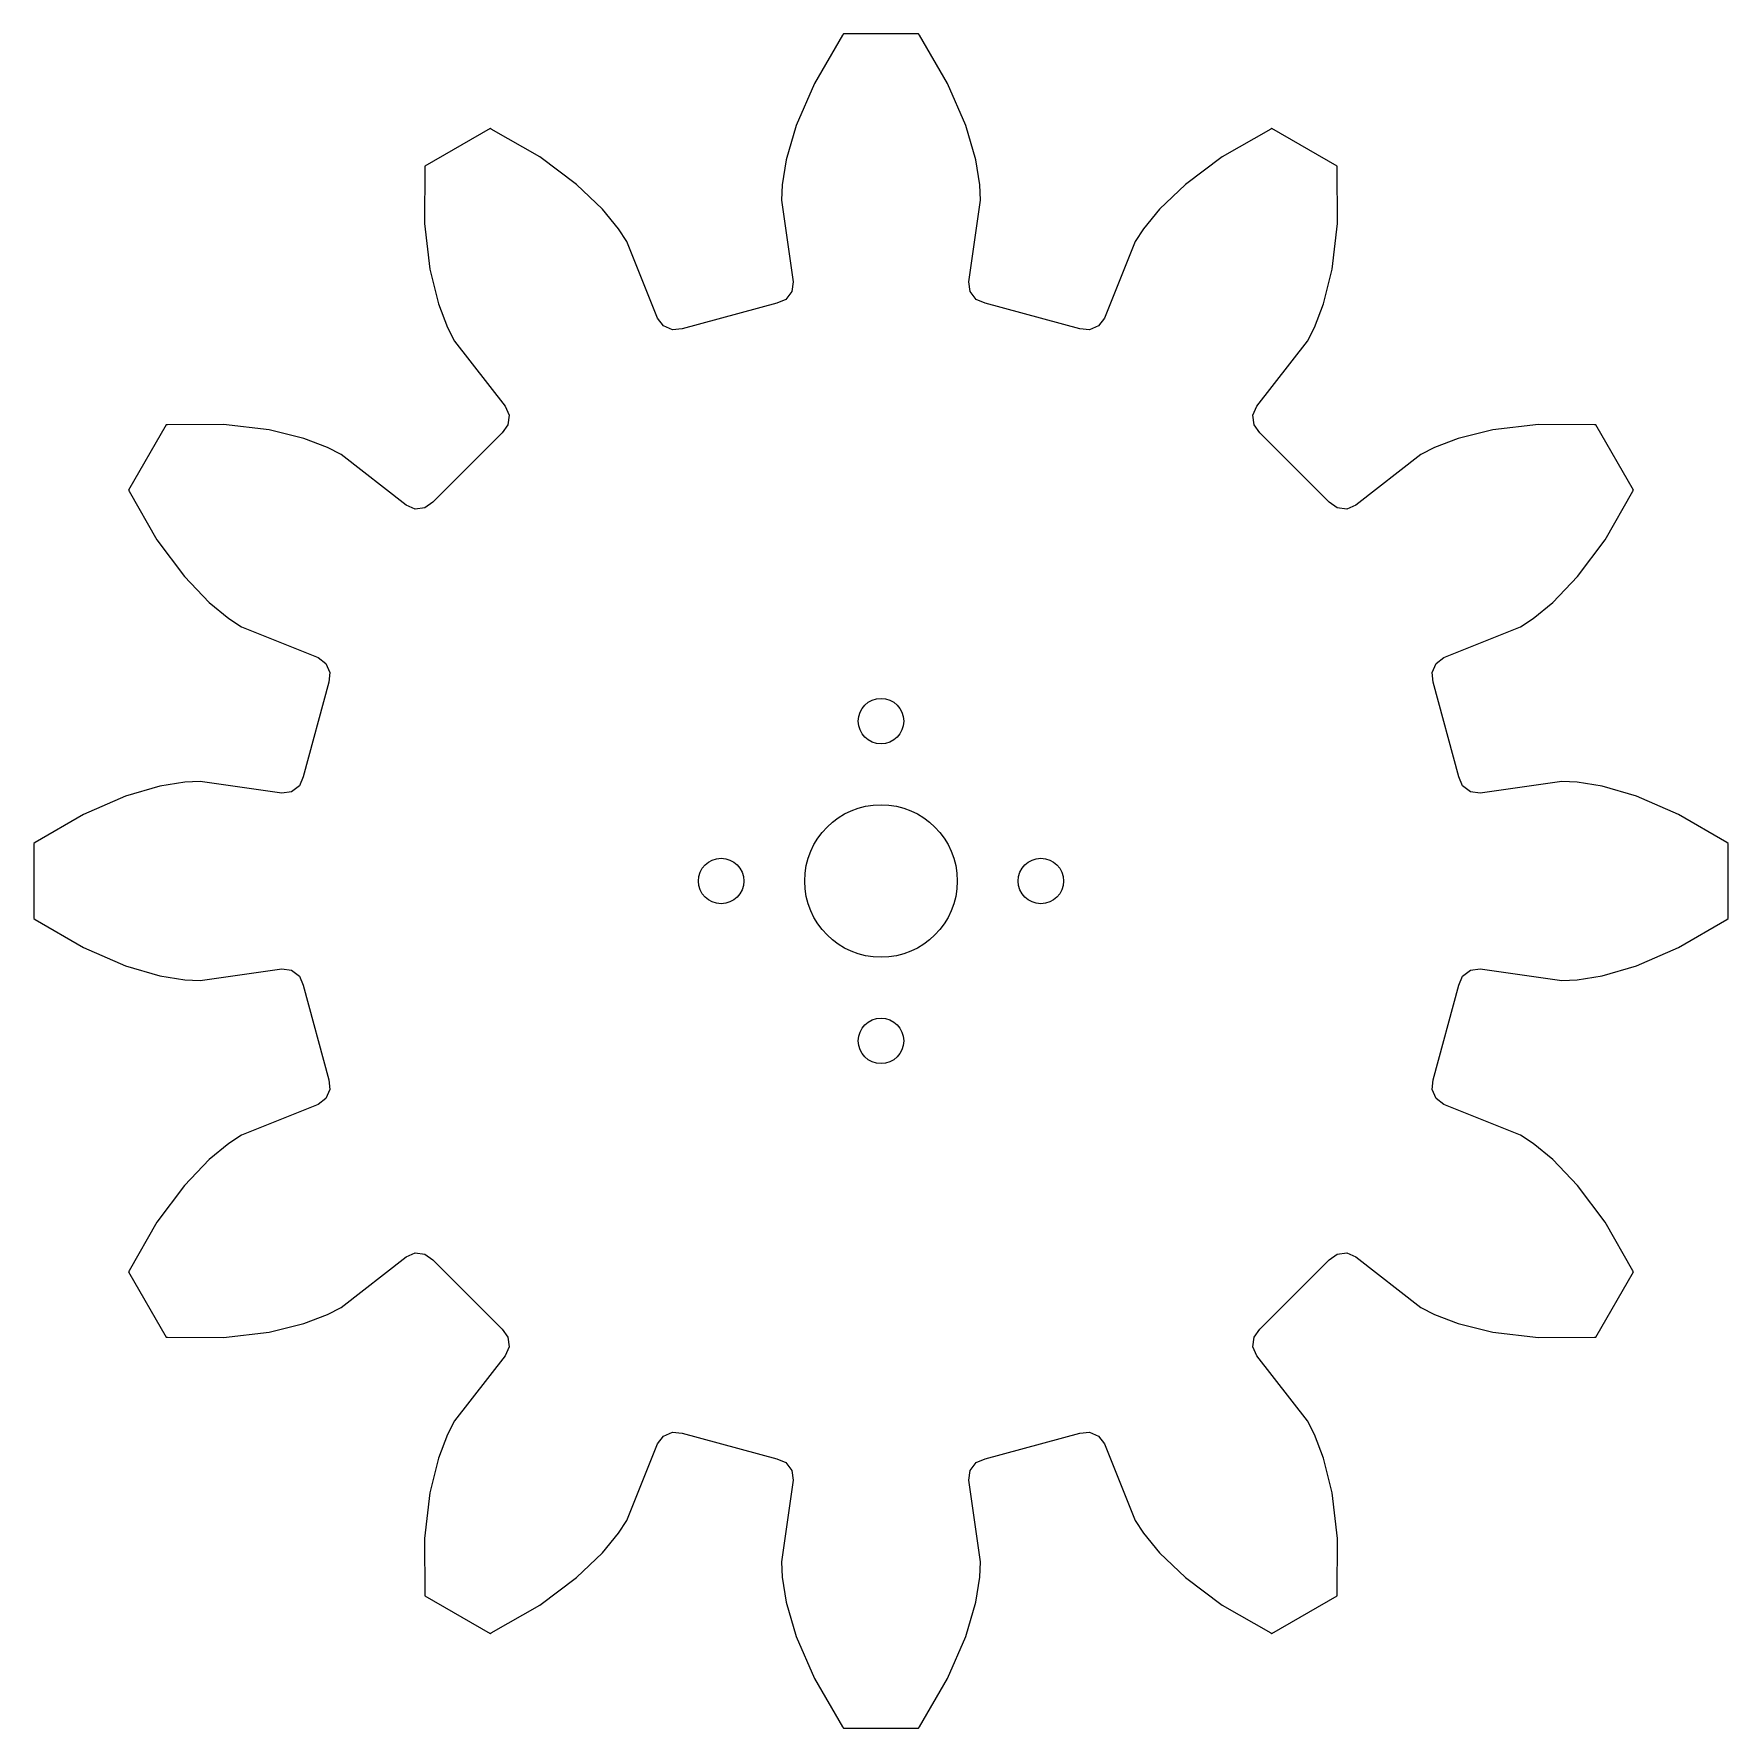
# Model space of a CAD drawing. Header units: inches. Extents: x -1.75 to 1.75, y -1.75 to 1.75.
import ezdxf

# ---------------------------------------------------------------- set-up
doc = ezdxf.new("R2010")
doc.units = ezdxf.units.IN
doc.layers.get('0').update_dxf_attribs({"linetype": 'CONTINUOUS', "lineweight": 0})
doc.layers.add('Group#1', color=7, linetype='ByLayer')

# ---------------------------------------------------------------- blocks, each defined once
blk = doc.blocks.new('hitech_holes-0')
for centre, radius in [((0, 0.33), 0.0469), ((0, 0), 0.1575), ((-0.33, 0), 0.0469), ((0.33, 0), 0.0469), ((0, -0.33), 0.0469)]:
    blk.add_circle(centre, radius)

msp = doc.modelspace()

# ---------------------------------------------------------------- linework, layer by layer
at = {"layer": 'Group#1'}
for p, q in [((-0.0776, 1.7483), (-0.0792, 1.7459)), ((0.0776, 1.7483), (-0.0776, 1.7483)), ((0.0792, 1.7459), (0.0776, 1.7483)), ((-0.0792, 1.7459), (-0.1374, 1.646)), ((0.1374, 1.646), (0.0792, 1.7459)), ((-0.1374, 1.646), (-0.1748, 1.5591)), ((0.1748, 1.5591), (0.1374, 1.646)), ((-0.8069, 1.5528), (-0.9413, 1.4753)), ((-0.8044, 1.5516), (-0.8069, 1.5528)), ((-0.704, 1.4942), (-0.8044, 1.5516)), ((-0.1748, 1.5591), (-0.1955, 1.4884)), ((0.1955, 1.4884), (0.1748, 1.5591)), ((0.8044, 1.5516), (0.704, 1.4942)), ((0.8069, 1.5528), (0.8044, 1.5516)), ((0.9413, 1.4753), (0.8069, 1.5528)), ((-0.9415, 1.4724), (-0.942, 1.3568)), ((-0.9413, 1.4753), (-0.9415, 1.4724)), ((-0.6281, 1.4376), (-0.704, 1.4942)), ((-0.1955, 1.4884), (-0.2041, 1.4366)), ((0.2041, 1.4366), (0.1955, 1.4884)), ((0.704, 1.4942), (0.6281, 1.4376)), ((0.9415, 1.4724), (0.9413, 1.4753)), ((0.942, 1.3568), (0.9415, 1.4724)), ((-0.5749, 1.3868), (-0.6281, 1.4376)), ((-0.2041, 1.4366), (-0.2055, 1.4051)), ((0.2055, 1.4051), (0.2041, 1.4366)), ((0.6281, 1.4376), (0.5749, 1.3868)), ((-0.2055, 1.4051), (-0.1816, 1.2367)), ((0.1816, 1.2367), (0.2055, 1.4051)), ((-0.5416, 1.3462), (-0.5749, 1.3868)), ((0.5749, 1.3868), (0.5416, 1.3462)), ((-0.942, 1.3568), (-0.9309, 1.2628)), ((-0.5246, 1.3196), (-0.5416, 1.3462)), ((0.5416, 1.3462), (0.5246, 1.3196)), ((0.9309, 1.2628), (0.942, 1.3568)), ((-0.4611, 1.1619), (-0.5246, 1.3196)), ((0.5246, 1.3196), (0.4611, 1.1619)), ((-0.9309, 1.2628), (-0.9135, 1.1913)), ((0.9135, 1.1913), (0.9309, 1.2628)), ((-0.1816, 1.2367), (-0.184, 1.2166)), ((0.184, 1.2166), (0.1816, 1.2367)), ((-0.9135, 1.1913), (-0.895, 1.1421)), ((-0.2147, 1.1922), (-0.4101, 1.1398)), ((-0.1961, 1.2003), (-0.2147, 1.1922)), ((-0.184, 1.2166), (-0.1961, 1.2003)), ((0.1961, 1.2003), (0.184, 1.2166)), ((0.2147, 1.1922), (0.1961, 1.2003)), ((0.4101, 1.1398), (0.2147, 1.1922)), ((0.895, 1.1421), (0.9135, 1.1913)), ((-0.449, 1.1455), (-0.4611, 1.1619)), ((0.4611, 1.1619), (0.449, 1.1455)), ((-0.895, 1.1421), (-0.8805, 1.1141)), ((-0.4303, 1.1375), (-0.449, 1.1455)), ((-0.4101, 1.1398), (-0.4303, 1.1375)), ((0.4303, 1.1375), (0.4101, 1.1398)), ((0.449, 1.1455), (0.4303, 1.1375)), ((0.8805, 1.1141), (0.895, 1.1421)), ((-0.8805, 1.1141), (-0.7756, 0.9802)), ((0.7756, 0.9802), (0.8805, 1.1141)), ((-0.7756, 0.9802), (-0.7676, 0.9616)), ((0.7676, 0.9616), (0.7756, 0.9802)), ((-0.7676, 0.9616), (-0.7699, 0.9414)), ((0.7699, 0.9414), (0.7676, 0.9616)), ((-1.4753, 0.9413), (-1.5528, 0.8069)), ((-1.4724, 0.9415), (-1.4753, 0.9413)), ((-1.3568, 0.942), (-1.4724, 0.9415)), ((-1.2628, 0.9309), (-1.3568, 0.942)), ((-1.1913, 0.9135), (-1.2628, 0.9309)), ((-1.1421, 0.895), (-1.1913, 0.9135)), ((-0.7821, 0.9251), (-0.9251, 0.7821)), ((-0.7699, 0.9414), (-0.7821, 0.9251)), ((0.7821, 0.9251), (0.7699, 0.9414)), ((0.9251, 0.7821), (0.7821, 0.9251)), ((1.1913, 0.9135), (1.1421, 0.895)), ((1.2628, 0.9309), (1.1913, 0.9135)), ((1.3568, 0.942), (1.2628, 0.9309)), ((1.4724, 0.9415), (1.3568, 0.942)), ((1.4753, 0.9413), (1.4724, 0.9415)), ((1.5528, 0.8069), (1.4753, 0.9413)), ((-1.1141, 0.8805), (-1.1421, 0.895)), ((-0.9802, 0.7756), (-1.1141, 0.8805)), ((1.1141, 0.8805), (0.9802, 0.7756)), ((1.1421, 0.895), (1.1141, 0.8805)), ((-1.5528, 0.8069), (-1.5516, 0.8044)), ((-1.5516, 0.8044), (-1.4942, 0.704)), ((1.4942, 0.704), (1.5516, 0.8044)), ((1.5516, 0.8044), (1.5528, 0.8069)), ((-0.9616, 0.7676), (-0.9802, 0.7756)), ((-0.9414, 0.7699), (-0.9616, 0.7676)), ((-0.9251, 0.7821), (-0.9414, 0.7699)), ((0.9414, 0.7699), (0.9251, 0.7821)), ((0.9616, 0.7676), (0.9414, 0.7699)), ((0.9802, 0.7756), (0.9616, 0.7676)), ((-1.4942, 0.704), (-1.4376, 0.6281)), ((1.4376, 0.6281), (1.4942, 0.704)), ((-1.4376, 0.6281), (-1.3868, 0.5749)), ((1.3868, 0.5749), (1.4376, 0.6281)), ((-1.3868, 0.5749), (-1.3462, 0.5416)), ((1.3462, 0.5416), (1.3868, 0.5749)), ((-1.3462, 0.5416), (-1.3196, 0.5246)), ((-1.3196, 0.5246), (-1.1619, 0.4611)), ((1.1619, 0.4611), (1.3196, 0.5246)), ((1.3196, 0.5246), (1.3462, 0.5416)), ((-1.1619, 0.4611), (-1.1455, 0.449)), ((1.1455, 0.449), (1.1619, 0.4611)), ((-1.1455, 0.449), (-1.1375, 0.4303)), ((-1.1375, 0.4303), (-1.1398, 0.4101)), ((1.1375, 0.4303), (1.1455, 0.449)), ((1.1398, 0.4101), (1.1375, 0.4303)), ((-1.1398, 0.4101), (-1.1922, 0.2147)), ((1.1922, 0.2147), (1.1398, 0.4101)), ((-1.1922, 0.2147), (-1.2003, 0.1961)), ((1.2003, 0.1961), (1.1922, 0.2147)), ((-1.5591, 0.1748), (-1.646, 0.1374)), ((-1.4884, 0.1955), (-1.5591, 0.1748)), ((-1.4366, 0.2041), (-1.4884, 0.1955)), ((-1.4051, 0.2055), (-1.4366, 0.2041)), ((-1.2367, 0.1816), (-1.4051, 0.2055)), ((-1.2166, 0.184), (-1.2367, 0.1816)), ((-1.2003, 0.1961), (-1.2166, 0.184)), ((1.2166, 0.184), (1.2003, 0.1961)), ((1.2367, 0.1816), (1.2166, 0.184)), ((1.4051, 0.2055), (1.2367, 0.1816)), ((1.4366, 0.2041), (1.4051, 0.2055)), ((1.4884, 0.1955), (1.4366, 0.2041)), ((1.5591, 0.1748), (1.4884, 0.1955)), ((1.646, 0.1374), (1.5591, 0.1748)), ((-1.646, 0.1374), (-1.7459, 0.0792)), ((1.7459, 0.0792), (1.646, 0.1374)), ((-1.7459, 0.0792), (-1.7483, 0.0776)), ((-1.7483, 0.0776), (-1.7483, -0.0776)), ((1.7483, 0.0776), (1.7459, 0.0792)), ((1.7483, -0.0776), (1.7483, 0.0776)), ((-1.7483, -0.0776), (-1.7459, -0.0792)), ((-1.7459, -0.0792), (-1.646, -0.1374)), ((1.646, -0.1374), (1.7459, -0.0792)), ((1.7459, -0.0792), (1.7483, -0.0776)), ((-1.646, -0.1374), (-1.5591, -0.1748)), ((1.5591, -0.1748), (1.646, -0.1374)), ((-1.5591, -0.1748), (-1.4884, -0.1955)), ((-1.4884, -0.1955), (-1.4366, -0.2041)), ((-1.4366, -0.2041), (-1.4051, -0.2055)), ((-1.4051, -0.2055), (-1.2367, -0.1816)), ((-1.2367, -0.1816), (-1.2166, -0.184)), ((-1.2166, -0.184), (-1.2003, -0.1961)), ((-1.2003, -0.1961), (-1.1922, -0.2147)), ((1.1922, -0.2147), (1.2003, -0.1961)), ((1.2003, -0.1961), (1.2166, -0.184)), ((1.2166, -0.184), (1.2367, -0.1816)), ((1.2367, -0.1816), (1.4051, -0.2055)), ((1.4051, -0.2055), (1.4366, -0.2041)), ((1.4366, -0.2041), (1.4884, -0.1955)), ((1.4884, -0.1955), (1.5591, -0.1748)), ((-1.1922, -0.2147), (-1.1398, -0.4101)), ((1.1398, -0.4101), (1.1922, -0.2147)), ((-1.1398, -0.4101), (-1.1375, -0.4303)), ((1.1375, -0.4303), (1.1398, -0.4101)), ((-1.1455, -0.449), (-1.1619, -0.4611)), ((-1.1375, -0.4303), (-1.1455, -0.449)), ((1.1455, -0.449), (1.1375, -0.4303)), ((1.1619, -0.4611), (1.1455, -0.449)), ((-1.1619, -0.4611), (-1.3196, -0.5246)), ((1.3196, -0.5246), (1.1619, -0.4611)), ((-1.3462, -0.5416), (-1.3868, -0.5749)), ((-1.3196, -0.5246), (-1.3462, -0.5416)), ((1.3462, -0.5416), (1.3196, -0.5246)), ((1.3868, -0.5749), (1.3462, -0.5416)), ((-1.3868, -0.5749), (-1.4376, -0.6281)), ((1.4376, -0.6281), (1.3868, -0.5749)), ((-1.4376, -0.6281), (-1.4942, -0.704)), ((1.4942, -0.704), (1.4376, -0.6281)), ((-1.4942, -0.704), (-1.5516, -0.8044)), ((1.5516, -0.8044), (1.4942, -0.704)), ((-0.9802, -0.7756), (-0.9616, -0.7676)), ((-0.9616, -0.7676), (-0.9414, -0.7699)), ((0.9414, -0.7699), (0.9616, -0.7676)), ((0.9616, -0.7676), (0.9802, -0.7756)), ((-1.1141, -0.8805), (-0.9802, -0.7756)), ((-0.9414, -0.7699), (-0.9251, -0.7821)), ((-0.9251, -0.7821), (-0.7821, -0.9251)), ((0.7821, -0.9251), (0.9251, -0.7821)), ((0.9251, -0.7821), (0.9414, -0.7699)), ((0.9802, -0.7756), (1.1141, -0.8805)), ((-1.5516, -0.8044), (-1.5528, -0.8069)), ((-1.5528, -0.8069), (-1.4753, -0.9413)), ((1.4753, -0.9413), (1.5528, -0.8069)), ((1.5528, -0.8069), (1.5516, -0.8044)), ((-1.1913, -0.9135), (-1.1421, -0.895)), ((-1.1421, -0.895), (-1.1141, -0.8805)), ((1.1141, -0.8805), (1.1421, -0.895)), ((1.1421, -0.895), (1.1913, -0.9135)), ((-1.4753, -0.9413), (-1.4724, -0.9415)), ((-1.4724, -0.9415), (-1.3568, -0.942)), ((-1.3568, -0.942), (-1.2628, -0.9309)), ((-1.2628, -0.9309), (-1.1913, -0.9135)), ((-0.7821, -0.9251), (-0.7699, -0.9414)), ((-0.7699, -0.9414), (-0.7676, -0.9616)), ((0.7676, -0.9616), (0.7699, -0.9414)), ((0.7699, -0.9414), (0.7821, -0.9251)), ((1.1913, -0.9135), (1.2628, -0.9309)), ((1.2628, -0.9309), (1.3568, -0.942)), ((1.3568, -0.942), (1.4724, -0.9415)), ((1.4724, -0.9415), (1.4753, -0.9413)), ((-0.7676, -0.9616), (-0.7756, -0.9802)), ((0.7756, -0.9802), (0.7676, -0.9616)), ((-0.7756, -0.9802), (-0.8805, -1.1141)), ((0.8805, -1.1141), (0.7756, -0.9802)), ((-0.8805, -1.1141), (-0.895, -1.1421)), ((0.895, -1.1421), (0.8805, -1.1141)), ((-0.895, -1.1421), (-0.9135, -1.1913)), ((-0.4611, -1.1619), (-0.449, -1.1455)), ((-0.449, -1.1455), (-0.4303, -1.1375)), ((-0.4303, -1.1375), (-0.4101, -1.1398)), ((-0.4101, -1.1398), (-0.2147, -1.1922)), ((0.2147, -1.1922), (0.4101, -1.1398)), ((0.4101, -1.1398), (0.4303, -1.1375)), ((0.4303, -1.1375), (0.449, -1.1455)), ((0.449, -1.1455), (0.4611, -1.1619)), ((0.9135, -1.1913), (0.895, -1.1421)), ((-0.5246, -1.3196), (-0.4611, -1.1619)), ((0.4611, -1.1619), (0.5246, -1.3196)), ((-0.9135, -1.1913), (-0.9309, -1.2628)), ((-0.2147, -1.1922), (-0.1961, -1.2003)), ((-0.1961, -1.2003), (-0.184, -1.2166)), ((-0.184, -1.2166), (-0.1816, -1.2367)), ((0.1816, -1.2367), (0.184, -1.2166)), ((0.184, -1.2166), (0.1961, -1.2003)), ((0.1961, -1.2003), (0.2147, -1.1922)), ((0.9309, -1.2628), (0.9135, -1.1913)), ((-0.1816, -1.2367), (-0.2055, -1.4051)), ((0.2055, -1.4051), (0.1816, -1.2367)), ((-0.9309, -1.2628), (-0.942, -1.3568)), ((0.942, -1.3568), (0.9309, -1.2628)), ((-0.5416, -1.3462), (-0.5246, -1.3196)), ((0.5246, -1.3196), (0.5416, -1.3462)), ((-0.942, -1.3568), (-0.9415, -1.4724)), ((-0.5749, -1.3868), (-0.5416, -1.3462)), ((0.5416, -1.3462), (0.5749, -1.3868)), ((0.9415, -1.4724), (0.942, -1.3568)), ((-0.6281, -1.4376), (-0.5749, -1.3868)), ((0.5749, -1.3868), (0.6281, -1.4376)), ((-0.2055, -1.4051), (-0.2041, -1.4366)), ((0.2041, -1.4366), (0.2055, -1.4051)), ((-0.704, -1.4942), (-0.6281, -1.4376)), ((-0.2041, -1.4366), (-0.1955, -1.4884)), ((0.1955, -1.4884), (0.2041, -1.4366)), ((0.6281, -1.4376), (0.704, -1.4942)), ((-0.9415, -1.4724), (-0.9413, -1.4753)), ((-0.9413, -1.4753), (-0.8069, -1.5528)), ((-0.8044, -1.5516), (-0.704, -1.4942)), ((-0.1955, -1.4884), (-0.1748, -1.5591)), ((0.1748, -1.5591), (0.1955, -1.4884)), ((0.704, -1.4942), (0.8044, -1.5516)), ((0.8069, -1.5528), (0.9413, -1.4753)), ((0.9413, -1.4753), (0.9415, -1.4724)), ((-0.8069, -1.5528), (-0.8044, -1.5516)), ((-0.1748, -1.5591), (-0.1374, -1.646)), ((0.1374, -1.646), (0.1748, -1.5591)), ((0.8044, -1.5516), (0.8069, -1.5528)), ((-0.1374, -1.646), (-0.0792, -1.7459)), ((0.0792, -1.7459), (0.1374, -1.646)), ((-0.0792, -1.7459), (-0.0776, -1.7483)), ((-0.0776, -1.7483), (0.0776, -1.7483)), ((0.0776, -1.7483), (0.0792, -1.7459))]:
    msp.add_line(p, q, dxfattribs=at)

# ---------------------------------------------------------------- block references
msp.add_blockref('hitech_holes-0', (0, 0), dxfattribs=at)

doc.saveas('drawing.dxf')
